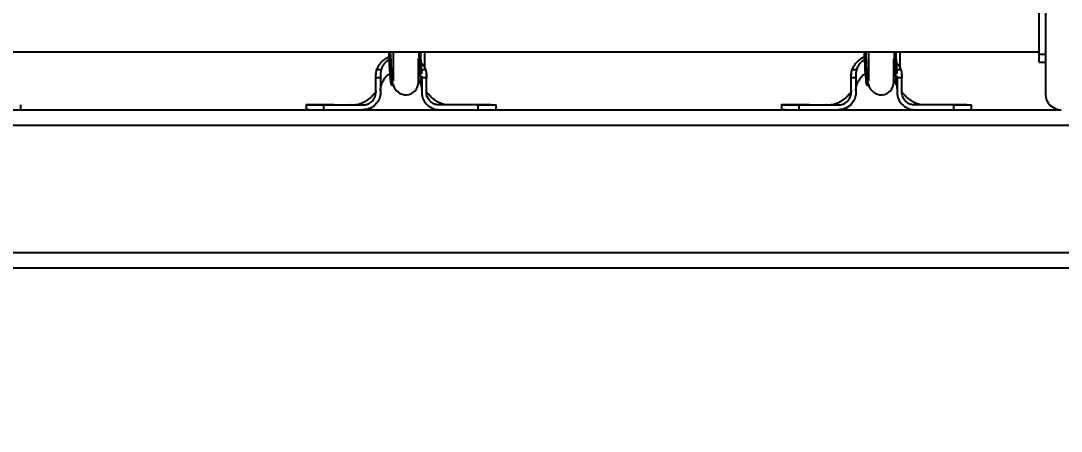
# Model space of a CAD drawing. Header units: millimetres. Extents: x -3650 to 2858, y -2899 to 2376.
# Drawn here: x -639 to 18, y -677 to -418 of the extents above; entities that cross this region are included whole.
import ezdxf

# ---------------------------------------------------------------- set-up
doc = ezdxf.new("R2010")
doc.units = ezdxf.units.MM
for name, color, linetype in [('DIKOM_ОБЪЕКТ', 7, 'Continuous'), ('DIKOM_РАЗМЕР_ЗОНА', 7, 'Continuous'), ('DIKOM_РАЗМЕР_ОБЪЕКТА', 7, 'Continuous')]:
    doc.layers.add(name, color=color, linetype=linetype)
doc.styles.add('style1', font='arial.ttf', dxfattribs={"width": 0.8})
doc.dimstyles.new('1-50', dxfattribs={"dimtxt": 300, "dimasz": 200, "dimexe": 100, "dimexo": 0, "dimgap": 100, "dimtad": 1, "dimdec": 0, "dimtxsty": 'style1', "dimcen": 0, "dimclrd": 7, "dimclre": 7, "dimadec": 1, "dimazin": 2, "dimtfac": 1, "dimtdec": 0, "dimtmove": 0, "dimatfit": 3, "dimfxl": 0, "dimlwd": 25, "dimlwe": 18, "dimarcsym": 0})

# ---------------------------------------------------------------- blocks, each defined once
blk = doc.blocks.new('*D0')
at = {"layer": 'Defpoints', "color": 0, "transparency": 16777216}
for p in [(-2742.04, -185.51), (2857.96, -185.51), (2857.96, -2799.5)]:
    blk.add_point(p, dxfattribs=at)
at = {"layer": 'DIKOM_РАЗМЕР_ЗОНА', "color": 7, "lineweight": 18, "transparency": 16777216}
for p, q in [((-2742.04, -185.51), (-2742.04, -2899.5)), ((2857.96, -185.51), (2857.96, -2899.5))]:
    blk.add_line(p, q, dxfattribs=at)
at = {"layer": 'DIKOM_РАЗМЕР_ЗОНА', "color": 7, "lineweight": 25, "transparency": 16777216}
blk.add_line((-2542.04, -2799.5), (2657.96, -2799.5), dxfattribs=at)
at = {"layer": 'DIKOM_РАЗМЕР_ЗОНА', "color": 7, "transparency": 16777216}
for points in [[(-2542.04, -2766.17), (-2542.04, -2832.83), (-2742.04, -2799.5)], [(2657.96, -2766.17), (2657.96, -2832.83), (2857.96, -2799.5)]]:
    blk.add_solid(points, dxfattribs=at)
at = {"layer": 'DIKOM_РАЗМЕР_ЗОНА', "color": 0, "transparency": 16777216, "insert": (57.96, -2546.33), "char_height": 300, "attachment_point": 5, "style": 'style1'}
blk.add_mtext('5600', dxfattribs=at)
blk = doc.blocks.new('*D1')
at = {"layer": 'Defpoints', "color": 0, "transparency": 16777216}
for p in [(-3199.48, 2375.76), (417.74, 2375.76), (57.96, -2124.24)]:
    blk.add_point(p, dxfattribs=at)
at = {"layer": 'DIKOM_РАЗМЕР_ЗОНА', "color": 7, "lineweight": 18, "transparency": 16777216}
for p, q in [((417.74, 2375.76), (-3299.48, 2375.76)), ((57.96, -2124.24), (-3299.48, -2124.24))]:
    blk.add_line(p, q, dxfattribs=at)
at = {"layer": 'DIKOM_РАЗМЕР_ЗОНА', "color": 7, "lineweight": 25, "transparency": 16777216}
blk.add_line((-3199.48, -1924.24), (-3199.48, 2175.76), dxfattribs=at)
at = {"layer": 'DIKOM_РАЗМЕР_ЗОНА', "color": 7, "transparency": 16777216}
for points in [[(-3232.81, 2175.76), (-3166.14, 2175.76), (-3199.48, 2375.76)], [(-3232.81, -1924.24), (-3166.14, -1924.24), (-3199.48, -2124.24)]]:
    blk.add_solid(points, dxfattribs=at)
at = {"layer": 'DIKOM_РАЗМЕР_ЗОНА', "color": 0, "transparency": 16777216, "insert": (-3452.65, 125.76), "char_height": 300, "attachment_point": 5, "rotation": 90, "style": 'style1'}
blk.add_mtext('4500', dxfattribs=at)
blk = doc.blocks.new('*D2')
at = {"layer": 'Defpoints', "color": 0, "transparency": 16777216}
for p in [(1357.96, -569.24), (-1242.04, -574.24), (1357.96, -1129)]:
    blk.add_point(p, dxfattribs=at)
at = {"layer": 'DIKOM_РАЗМЕР_ОБЪЕКТА', "color": 7, "lineweight": 18, "transparency": 16777216}
for p, q in [((1357.96, -569.24), (1357.96, -1229)), ((-1242.04, -574.24), (-1242.04, -1229))]:
    blk.add_line(p, q, dxfattribs=at)
at = {"layer": 'DIKOM_РАЗМЕР_ОБЪЕКТА', "color": 7, "lineweight": 25, "transparency": 16777216}
blk.add_line((-1042.04, -1129), (1157.96, -1129), dxfattribs=at)
at = {"layer": 'DIKOM_РАЗМЕР_ОБЪЕКТА', "color": 7, "transparency": 16777216}
for points in [[(-1042.04, -1095.67), (-1042.04, -1162.33), (-1242.04, -1129)], [(1157.96, -1095.67), (1157.96, -1162.33), (1357.96, -1129)]]:
    blk.add_solid(points, dxfattribs=at)
at = {"layer": 'DIKOM_РАЗМЕР_ОБЪЕКТА', "color": 0, "transparency": 16777216, "insert": (57.96, -875.83), "char_height": 300, "attachment_point": 5, "style": 'style1'}
blk.add_mtext('2600', dxfattribs=at)

msp = doc.modelspace()

# ---------------------------------------------------------------- linework, layer by layer
at = {"layer": 'DIKOM_ОБЪЕКТ'}
for p, q in [((7.96, -384.24), (7.96, -464.24)), ((3.96, -439.24), (3.96, -409.24)), ((-988.04, -437.74), (3.96, -437.74)), ((-403.67, -437.74), (-403.67, -456.04)), ((-103.67, -437.74), (-103.67, -456.04)), ((3.96, -439.24), (7.96, -439.24)), ((3.96, -444.24), (3.96, -439.24)), ((-387.67, -456.87), (-387.67, -442.02)), ((-387.67, -442.88), (-387.19, -443.27)), ((-87.67, -456.87), (-87.67, -442.02)), ((-87.67, -442.88), (-87.19, -443.27)), ((3.96, -444.24), (7.96, -444.24)), ((-414.48, -451.47), (-414.51, -452.16)), ((-413.91, -448.89), (-411.19, -448.89)), ((-385.96, -448.89), (-383.24, -448.89)), ((-382.61, -452.59), (-382.66, -451.89)), ((-382.61, -452.61), (-382.62, -451.89)), ((-114.48, -451.47), (-114.51, -452.16)), ((-113.91, -448.89), (-111.19, -448.89)), ((-85.96, -448.89), (-83.24, -448.89)), ((-82.61, -452.59), (-82.66, -451.89)), ((-82.61, -452.61), (-82.62, -451.89)), ((-411.57, -454.1), (-414.57, -454.1)), ((-414.57, -462.24), (-414.57, -454.1)), ((-411.57, -454.1), (-411.57, -462.24)), ((-404.62, -458.78), (-403.62, -458.76)), ((-382.57, -454.1), (-385.57, -454.1)), ((-385.57, -454.1), (-385.57, -462.24)), ((-382.57, -462.24), (-382.57, -454.1)), ((-111.57, -454.1), (-114.57, -454.1)), ((-114.57, -462.24), (-114.57, -454.1)), ((-111.57, -454.1), (-111.57, -462.24)), ((-104.62, -458.78), (-103.62, -458.76)), ((-82.57, -454.1), (-85.57, -454.1)), ((-85.57, -454.1), (-85.57, -462.24)), ((-82.57, -462.24), (-82.57, -454.1)), ((-414.57, -463.24), (-414.57, -462.24)), ((-411.57, -462.24), (-411.57, -463.24)), ((-385.57, -462.24), (-385.57, -463.24)), ((-382.57, -463.24), (-382.57, -462.24)), ((-114.57, -463.24), (-114.57, -462.24)), ((-111.57, -462.24), (-111.57, -463.24)), ((-85.57, -462.24), (-85.57, -463.24)), ((-82.57, -463.24), (-82.57, -462.24)), ((-638.57, -474.24), (-638.57, -471.24)), ((-458.57, -471.24), (-458.57, -474.24)), ((-453.3, -471.24), (-458.56, -471.24)), ((-450.08, -471.24), (-451.35, -471.24)), ((-447.29, -474.24), (-447.29, -471.24)), ((-447.29, -471.24), (-422.57, -471.24)), ((-417.6, -472.98), (-415.84, -471.94)), ((-415.96, -472.02), (-415.14, -471.28)), ((-349.86, -471.24), (-374.56, -471.24)), ((-349.86, -474.24), (-349.86, -471.24)), ((-345.71, -471.24), (-338.59, -471.24)), ((-338.57, -474.24), (-338.57, -471.24)), ((-158.57, -471.24), (-158.57, -474.24)), ((-153.3, -471.24), (-158.56, -471.24)), ((-150.08, -471.24), (-151.35, -471.24)), ((-147.29, -474.24), (-147.29, -471.24)), ((-147.29, -471.24), (-122.57, -471.24)), ((-117.6, -472.98), (-115.84, -471.94)), ((-115.96, -472.02), (-115.14, -471.28)), ((-49.86, -471.24), (-74.56, -471.24)), ((-49.86, -474.24), (-49.86, -471.24)), ((-45.71, -471.24), (-38.59, -471.24)), ((-38.57, -474.24), (-38.57, -471.24)), ((-1002.04, -474.24), (17.96, -474.24)), ((1357.96, -484.24), (-1242.04, -484.24)), ((-1242.04, -564.24), (1357.96, -564.24)), ((1357.96, -574.24), (-1242.04, -574.24))]:
    msp.add_line(p, q, dxfattribs=at)
at = {"layer": 'DIKOM_ОБЪЕКТ', "flags": 128}
for points in [[(-406.4, -437.74), (-406.3, -440.54), (-406.17, -443.49), (-406.04, -446.26), (-405.89, -448.81), (-405.73, -451.13), (-405.57, -453.18), (-405.4, -454.94), (-405.23, -456.38), (-405.06, -457.49), (-404.9, -458.27), (-404.73, -458.69), (-404.62, -458.78)], [(-405.4, -437.74), (-405.3, -440.52), (-405.17, -443.47), (-405.04, -446.24), (-404.89, -448.8), (-404.73, -451.11), (-404.57, -453.16), (-404.4, -454.92), (-404.24, -456.36), (-404.07, -457.48), (-403.9, -458.25), (-403.73, -458.67), (-403.57, -458.74), (-403.48, -458.6)], [(-106.4, -437.74), (-106.3, -440.54), (-106.17, -443.49), (-106.04, -446.26), (-105.89, -448.81), (-105.73, -451.13), (-105.57, -453.18), (-105.4, -454.94), (-105.23, -456.38), (-105.06, -457.49), (-104.9, -458.27), (-104.73, -458.69), (-104.62, -458.78)], [(-105.4, -437.74), (-105.3, -440.52), (-105.17, -443.47), (-105.04, -446.24), (-104.89, -448.8), (-104.73, -451.11), (-104.57, -453.16), (-104.4, -454.92), (-104.24, -456.36), (-104.07, -457.48), (-103.9, -458.25), (-103.73, -458.67), (-103.57, -458.74), (-103.48, -458.6)], [(-430.24, -471.22), (-430.38, -471.22), (-430.53, -471.22)], [(-130.24, -471.22), (-130.38, -471.22), (-130.53, -471.22)]]:
    msp.add_lwpolyline(points, dxfattribs=at)
at = {"layer": 'DIKOM_ОБЪЕКТ'}
for centre, radius, start, end in [((-212.72, -435.42), 174.71, 180.76129, 187.21804), ((-49.47, -427.12), 337.11, 181.80564, 184.16952), ((-802.24, -438.81), 418.61, 358.77855, 0.14615), ((87.26, -435.42), 174.69, 180.76097, 187.21836), ((251.17, -427.08), 337.76, 181.80764, 184.16703), ((-506.69, -438.76), 423.06, 358.7854, 0.13861), ((-395.67, -456.87), 8, 189.90145, 0), ((-95.67, -456.87), 8, 189.90145, 0), ((17.96, -464.24), 10, 180, 270)]:
    msp.add_arc(centre, radius, start, end, dxfattribs=at)
for points, knots in [([(-385.98, -448.99), (-385.99, -448.9), (-386.05, -448.06), (-386.17, -446.1), (-386.32, -443.2), (-386.45, -440.38), (-386.51, -438.5), (-386.54, -437.74)], [0, 0, 0, 0, 0.033432, 0.300879, 0.564343, 0.823725, 1, 1, 1, 1]), ([(-85.98, -448.99), (-85.99, -448.9), (-86.05, -448.06), (-86.17, -446.1), (-86.32, -443.2), (-86.45, -440.38), (-86.51, -438.5), (-86.54, -437.74)], [0, 0, 0, 0, 0.033432, 0.300879, 0.564343, 0.823725, 1, 1, 1, 1]), ([(-413.91, -448.89), (-413.74, -448.45), (-413.08, -446.76), (-411.55, -444.62), (-409.41, -442.68), (-407.79, -441.54), (-406.68, -441.05), (-406.28, -440.86)], [0, 0, 0, 0, 0.124156, 0.48124, 0.682345, 0.883559, 1, 1, 1, 1]), ([(-406.2, -442.79), (-406.52, -442.96), (-407.55, -443.55), (-409.27, -445.16), (-410.6, -447.13), (-411.08, -448.55), (-411.19, -448.89)], [0, 0, 0, 0, 0.133914, 0.436915, 0.86788, 1, 1, 1, 1]), ([(-386.27, -444.13), (-385.73, -444.7), (-384.43, -446.1), (-383.68, -447.86), (-383.24, -448.89)], [0, 0, 0, 0, 0.410873, 1, 1, 1, 1]), ([(-113.91, -448.89), (-113.74, -448.45), (-113.08, -446.76), (-111.55, -444.62), (-109.41, -442.68), (-107.79, -441.54), (-106.68, -441.05), (-106.28, -440.86)], [0, 0, 0, 0, 0.124156, 0.48124, 0.682341, 0.883559, 1, 1, 1, 1]), ([(-106.2, -442.79), (-106.52, -442.96), (-107.55, -443.55), (-109.27, -445.16), (-110.6, -447.13), (-111.08, -448.55), (-111.19, -448.89)], [0, 0, 0, 0, 0.133921, 0.436917, 0.86788, 1, 1, 1, 1]), ([(-86.27, -444.13), (-85.73, -444.7), (-84.43, -446.1), (-83.68, -447.86), (-83.24, -448.89)], [0, 0, 0, 0, 0.410877, 1, 1, 1, 1]), ([(-414.57, -453.02), (-414.55, -452.32), (-414.5, -450.91), (-414.11, -449.57), (-413.91, -448.89)], [0, 0, 0, 0, 0.492159, 1, 1, 1, 1]), ([(-411.19, -448.89), (-411.21, -448.97), (-411.33, -449.37), (-411.55, -450.43), (-411.58, -452.1), (-411.58, -453.43), (-411.57, -454.1)], [0, 0, 0, 0, 0.048351, 0.242115, 0.618919, 1, 1, 1, 1]), ([(-411.57, -462.3), (-411.57, -462.21), (-411.57, -462.04), (-411.56, -461.71), (-411.53, -461.03), (-411.34, -459.47), (-410.67, -457.19), (-409.28, -454.71), (-407.61, -452.73), (-406.27, -451.82), (-405.7, -451.43)], [0, 0, 0, 0, 0.022477, 0.041677, 0.077102, 0.184247, 0.404666, 0.624073, 0.840116, 1, 1, 1, 1]), ([(-385.57, -454.1), (-385.57, -454.01), (-385.57, -453.64), (-385.57, -453.26), (-385.57, -452.97)], [0, 0, 0, 0, 0.226524, 1, 1, 1, 1]), ([(-383.24, -448.89), (-383.05, -449.55), (-382.65, -450.89), (-382.6, -452.3), (-382.57, -453.02)], [0, 0, 0, 0, 0.491602, 1, 1, 1, 1]), ([(-114.57, -453.02), (-114.55, -452.32), (-114.5, -450.91), (-114.11, -449.57), (-113.91, -448.89)], [0, 0, 0, 0, 0.492157, 1, 1, 1, 1]), ([(-111.19, -448.89), (-111.21, -448.97), (-111.33, -449.37), (-111.55, -450.43), (-111.58, -452.1), (-111.58, -453.43), (-111.57, -454.1)], [0, 0, 0, 0, 0.048354, 0.242117, 0.61892, 1, 1, 1, 1]), ([(-111.57, -462.3), (-111.57, -462.21), (-111.57, -462.04), (-111.56, -461.71), (-111.53, -461.03), (-111.34, -459.47), (-110.67, -457.19), (-109.28, -454.71), (-107.61, -452.73), (-106.27, -451.82), (-105.7, -451.43)], [0, 0, 0, 0, 0.022477, 0.041677, 0.077103, 0.184248, 0.404667, 0.624075, 0.840115, 1, 1, 1, 1]), ([(-85.57, -454.1), (-85.57, -454.01), (-85.57, -453.64), (-85.57, -453.26), (-85.57, -452.97)], [0, 0, 0, 0, 0.226524, 1, 1, 1, 1]), ([(-83.24, -448.89), (-83.05, -449.55), (-82.65, -450.89), (-82.6, -452.3), (-82.57, -453.02)], [0, 0, 0, 0, 0.491602, 1, 1, 1, 1]), ([(-414.57, -454.1), (-414.57, -454.01), (-414.57, -453.65), (-414.57, -453.29), (-414.57, -453.02)], [0, 0, 0, 0, 0.256358, 1, 1, 1, 1]), ([(-387.86, -454.88), (-387.37, -455.7), (-386.34, -457.42), (-385.71, -459.92), (-385.58, -461.57), (-385.57, -462.18), (-385.57, -462.25)], [0, 0, 0, 0, 0.366095, 0.764957, 0.973693, 1, 1, 1, 1]), ([(-382.57, -453.02), (-382.57, -453.11), (-382.57, -453.47), (-382.57, -453.83), (-382.57, -454.1)], [0, 0, 0, 0, 0.25626, 1, 1, 1, 1]), ([(-114.57, -454.1), (-114.57, -454.01), (-114.57, -453.65), (-114.57, -453.29), (-114.57, -453.02)], [0, 0, 0, 0, 0.256358, 1, 1, 1, 1]), ([(-87.86, -454.88), (-87.37, -455.7), (-86.34, -457.42), (-85.71, -459.92), (-85.58, -461.57), (-85.57, -462.18), (-85.57, -462.25)], [0, 0, 0, 0, 0.366096, 0.764956, 0.973693, 1, 1, 1, 1]), ([(-82.57, -453.02), (-82.57, -453.11), (-82.57, -453.47), (-82.57, -453.83), (-82.57, -454.1)], [0, 0, 0, 0, 0.25626, 1, 1, 1, 1]), ([(-414.57, -462.42), (-414.57, -462.51), (-414.57, -462.69), (-414.59, -462.73), (-414.59, -462.78), (-414.61, -462.86), (-414.62, -462.9), (-414.63, -462.92), (-414.65, -462.96), (-414.67, -463.02), (-414.76, -463.26), (-415.3, -463.96), (-416.21, -464.87), (-417.4, -466.13), (-418.49, -467.14), (-419.37, -467.85), (-420.29, -468.51), (-421.39, -469.21), (-422.81, -469.98), (-424.56, -470.69), (-426.38, -471.17), (-427.08, -471.22), (-427.44, -471.24)], [0, 0, 0, 0, 0.018185, 0.034391, 0.05285, 0.05671, 0.058314, 0.059779, 0.061255, 0.062949, 0.067428, 0.091963, 0.171059, 0.268633, 0.337569, 0.396367, 0.442783, 0.502184, 0.593495, 0.710962, 0.847913, 1, 1, 1, 1]), ([(-411.57, -463.24), (-411.57, -463.32), (-411.58, -463.75), (-411.7, -465.41), (-412.5, -468.17), (-414.72, -471.24), (-417.82, -473.38), (-420.61, -474.18), (-422.21, -474.23), (-422.57, -474.24)], [0, 0, 0, 0, 0.014813, 0.074109, 0.290048, 0.505967, 0.720945, 0.936012, 1, 1, 1, 1]), ([(-422.57, -471.24), (-422.35, -471.23), (-421.23, -471.2), (-419.24, -470.67), (-416.97, -469.16), (-415.33, -466.97), (-414.64, -464.87), (-414.59, -463.6), (-414.57, -463.24)], [0, 0, 0, 0, 0.054127, 0.268332, 0.482531, 0.697284, 0.911982, 1, 1, 1, 1]), ([(-385.57, -463.24), (-385.57, -463.32), (-385.57, -463.75), (-385.45, -465.4), (-384.65, -468.15), (-382.46, -471.21), (-379.38, -473.36), (-376.57, -474.17), (-374.96, -474.23), (-374.57, -474.24)], [0, 0, 0, 0, 0.014812, 0.074105, 0.288788, 0.503467, 0.718041, 0.933087, 1, 1, 1, 1]), ([(-369.6, -471.24), (-369.92, -471.22), (-370.52, -471.19), (-372.05, -470.85), (-373.6, -470.29), (-375.11, -469.58), (-376.35, -468.85), (-377.46, -468.08), (-378.41, -467.35), (-379.47, -466.4), (-380.52, -465.26), (-381.44, -464.39), (-382.09, -463.67), (-382.4, -463.22), (-382.48, -463.02), (-382.49, -462.97), (-382.51, -462.94), (-382.52, -462.92), (-382.53, -462.89), (-382.55, -462.81), (-382.55, -462.8), (-382.57, -462.69), (-382.57, -462.66), (-382.58, -462.34), (-382.57, -461.89), (-382.57, -461.53), (-382.57, -461.5)], [0, 0, 0, 0, 0.123501, 0.236936, 0.338254, 0.423565, 0.505838, 0.555173, 0.608287, 0.672829, 0.753512, 0.819962, 0.860357, 0.879459, 0.88284, 0.884166, 0.885324, 0.886417, 0.887538, 0.890108, 0.907333, 0.920554, 0.928247, 0.937348, 0.995224, 1, 1, 1, 1]), ([(-374.56, -471.24), (-374.65, -471.24), (-375.11, -471.23), (-376.32, -471.11), (-378.26, -470.48), (-380.36, -468.98), (-381.93, -466.74), (-382.53, -464.7), (-382.56, -463.52), (-382.57, -463.24)], [0, 0, 0, 0, 0.022082, 0.11062, 0.289013, 0.502889, 0.717714, 0.931824, 1, 1, 1, 1]), ([(-114.57, -462.42), (-114.57, -462.51), (-114.57, -462.69), (-114.59, -462.73), (-114.59, -462.78), (-114.61, -462.86), (-114.62, -462.9), (-114.63, -462.92), (-114.65, -462.96), (-114.67, -463.02), (-114.76, -463.26), (-115.3, -463.96), (-116.21, -464.87), (-117.4, -466.13), (-118.49, -467.14), (-119.37, -467.85), (-120.29, -468.51), (-121.39, -469.21), (-122.81, -469.98), (-124.56, -470.69), (-126.38, -471.17), (-127.08, -471.22), (-127.44, -471.24)], [0, 0, 0, 0, 0.018185, 0.034391, 0.05285, 0.056711, 0.058314, 0.059779, 0.061254, 0.06295, 0.067429, 0.091961, 0.171059, 0.268632, 0.337568, 0.396366, 0.442782, 0.502183, 0.593496, 0.710962, 0.847911, 1, 1, 1, 1]), ([(-111.57, -463.24), (-111.57, -463.32), (-111.58, -463.75), (-111.7, -465.41), (-112.5, -468.17), (-114.72, -471.24), (-117.82, -473.38), (-120.61, -474.18), (-122.21, -474.23), (-122.57, -474.24)], [0, 0, 0, 0, 0.014813, 0.074109, 0.290048, 0.50597, 0.720948, 0.936015, 1, 1, 1, 1]), ([(-122.57, -471.24), (-122.35, -471.23), (-121.23, -471.2), (-119.24, -470.67), (-116.97, -469.16), (-115.33, -466.97), (-114.64, -464.87), (-114.59, -463.6), (-114.57, -463.24)], [0, 0, 0, 0, 0.054127, 0.268333, 0.482528, 0.697285, 0.911981, 1, 1, 1, 1]), ([(-85.57, -463.24), (-85.57, -463.32), (-85.57, -463.75), (-85.45, -465.4), (-84.65, -468.15), (-82.46, -471.21), (-79.38, -473.36), (-76.57, -474.17), (-74.96, -474.23), (-74.57, -474.24)], [0, 0, 0, 0, 0.014812, 0.074105, 0.288787, 0.503468, 0.718044, 0.93309, 1, 1, 1, 1]), ([(-69.6, -471.24), (-69.92, -471.22), (-70.52, -471.19), (-72.05, -470.85), (-73.6, -470.29), (-75.11, -469.58), (-76.35, -468.85), (-77.46, -468.08), (-78.41, -467.35), (-79.47, -466.4), (-80.52, -465.26), (-81.43, -464.39), (-82.09, -463.67), (-82.4, -463.22), (-82.48, -463.02), (-82.49, -462.97), (-82.51, -462.94), (-82.52, -462.92), (-82.53, -462.89), (-82.55, -462.81), (-82.55, -462.8), (-82.57, -462.69), (-82.57, -462.66), (-82.58, -462.34), (-82.57, -461.89), (-82.57, -461.53), (-82.57, -461.5)], [0, 0, 0, 0, 0.123501, 0.236935, 0.338254, 0.423566, 0.505838, 0.555171, 0.608288, 0.672829, 0.753512, 0.819962, 0.860357, 0.879459, 0.882841, 0.884165, 0.885325, 0.886416, 0.887538, 0.890108, 0.907333, 0.920555, 0.928247, 0.937348, 0.995224, 1, 1, 1, 1]), ([(-74.56, -471.24), (-74.65, -471.24), (-75.11, -471.23), (-76.32, -471.11), (-78.26, -470.48), (-80.36, -468.98), (-81.93, -466.74), (-82.53, -464.7), (-82.56, -463.52), (-82.57, -463.24)], [0, 0, 0, 0, 0.022087, 0.110619, 0.289016, 0.502894, 0.717717, 0.931824, 1, 1, 1, 1]), ([(-458.55, -471.24), (-458.56, -471.24), (-458.65, -471.24), (-458.3, -471.24), (-457.44, -471.24), (-456.01, -471.24), (-454.07, -471.24), (-451.3, -471.24), (-448.8, -471.24), (-447.29, -471.24)], [0, 0, 0, 0, 0.012296, 0.165143, 0.313683, 0.466531, 0.61507, 0.767917, 1, 1, 1, 1]), ([(-450.3, -471.24), (-450.92, -471.24), (-452.13, -471.24), (-452.91, -471.24), (-453.3, -471.24)], [0, 0, 0, 0, 0.507946, 1, 1, 1, 1]), ([(-445.7, -471.24), (-447, -471.24), (-449.49, -471.24), (-451.82, -471.24), (-452.94, -471.24)], [0, 0, 0, 0, 0.521843, 1, 1, 1, 1]), ([(-440.97, -471.24), (-442.28, -471.24), (-444.79, -471.24), (-446.75, -471.24), (-447.68, -471.24)], [0, 0, 0, 0, 0.522533, 1, 1, 1, 1]), ([(-415.69, -471.82), (-415.64, -471.78), (-415.53, -471.69), (-415.41, -471.58), (-415.35, -471.53)], [0, 0, 0, 0, 0.499812, 1, 1, 1, 1]), ([(-369.14, -471.22), (-369.21, -471.22), (-369.34, -471.22), (-369.48, -471.22), (-369.54, -471.22)], [0, 0, 0, 0, 0.498421, 1, 1, 1, 1]), ([(-349.2, -471.24), (-350.14, -471.24), (-352.09, -471.24), (-354.59, -471.24), (-355.89, -471.24)], [0, 0, 0, 0, 0.477549, 1, 1, 1, 1]), ([(-341.68, -471.24), (-342.59, -471.24), (-345.73, -471.24), (-348.86, -471.24), (-351.08, -471.24)], [0, 0, 0, 0, 0.291652, 1, 1, 1, 1]), ([(-349.86, -471.24), (-349.77, -471.24), (-349.36, -471.24), (-347.64, -471.24), (-345.23, -471.24), (-342.69, -471.24), (-340.86, -471.24), (-339.52, -471.24), (-338.71, -471.24), (-338.63, -471.24), (-338.59, -471.24)], [0, 0, 0, 0, 0.012375, 0.061893, 0.261123, 0.409636, 0.562454, 0.710964, 0.863782, 1, 1, 1, 1]), ([(-158.55, -471.24), (-158.56, -471.24), (-158.65, -471.24), (-158.3, -471.24), (-157.44, -471.24), (-156.01, -471.24), (-154.07, -471.24), (-151.3, -471.24), (-148.8, -471.24), (-147.29, -471.24)], [0, 0, 0, 0, 0.012296, 0.165143, 0.313683, 0.466531, 0.615069, 0.767919, 1, 1, 1, 1]), ([(-150.3, -471.24), (-150.92, -471.24), (-152.13, -471.24), (-152.91, -471.24), (-153.3, -471.24)], [0, 0, 0, 0, 0.507946, 1, 1, 1, 1]), ([(-145.7, -471.24), (-147, -471.24), (-149.49, -471.24), (-151.82, -471.24), (-152.94, -471.24)], [0, 0, 0, 0, 0.52184, 1, 1, 1, 1]), ([(-140.97, -471.24), (-142.28, -471.24), (-144.79, -471.24), (-146.75, -471.24), (-147.68, -471.24)], [0, 0, 0, 0, 0.522536, 1, 1, 1, 1]), ([(-115.69, -471.82), (-115.64, -471.78), (-115.53, -471.69), (-115.41, -471.58), (-115.35, -471.53)], [0, 0, 0, 0, 0.499812, 1, 1, 1, 1]), ([(-69.14, -471.22), (-69.21, -471.22), (-69.34, -471.22), (-69.48, -471.22), (-69.54, -471.22)], [0, 0, 0, 0, 0.498407, 1, 1, 1, 1]), ([(-49.2, -471.24), (-50.14, -471.24), (-52.09, -471.24), (-54.59, -471.24), (-55.89, -471.24)], [0, 0, 0, 0, 0.477552, 1, 1, 1, 1]), ([(-41.68, -471.24), (-42.59, -471.24), (-45.73, -471.24), (-48.86, -471.24), (-51.08, -471.24)], [0, 0, 0, 0, 0.291645, 1, 1, 1, 1]), ([(-49.86, -471.24), (-49.77, -471.24), (-49.36, -471.24), (-47.64, -471.24), (-45.23, -471.24), (-42.69, -471.24), (-40.86, -471.24), (-39.52, -471.24), (-38.71, -471.24), (-38.63, -471.24), (-38.59, -471.24)], [0, 0, 0, 0, 0.012373, 0.061891, 0.261123, 0.409634, 0.562454, 0.710964, 0.863782, 1, 1, 1, 1]), ([(-456.32, -474.24), (-456.7, -474.24), (-457.59, -474.24), (-458.3, -474.24), (-458.66, -474.24), (-458.56, -474.24), (-458.56, -474.24)], [0, 0, 0, 0, 0.268827, 0.62919, 0.979397, 1, 1, 1, 1]), ([(-156.32, -474.24), (-156.7, -474.24), (-157.59, -474.24), (-158.3, -474.24), (-158.66, -474.24), (-158.56, -474.24), (-158.56, -474.24)], [0, 0, 0, 0, 0.268827, 0.62919, 0.979397, 1, 1, 1, 1])]:
    msp.add_open_spline(points, degree=3, knots=knots, dxfattribs=at)

# ---------------------------------------------------------------- dimensions: what is measured, and where the dimension line sits
at = {"layer": 'DIKOM_РАЗМЕР_ЗОНА'}
dim = msp.add_linear_dim(base=(-3199.48, 2375.76), p1=(57.96, -2124.24), p2=(417.74, 2375.76), angle=90, dimstyle='1-50', dxfattribs=at)
dim.commit()
dim.dimension.update_dxf_attribs({"geometry": '*D1', "text_midpoint": (-3199.48, 125.76), "dimtype": 160})
dim = msp.add_linear_dim(base=(2857.96, -2799.5), p1=(-2742.04, -185.51), p2=(2857.96, -185.51), dimstyle='1-50', dxfattribs=at)
dim.commit()
dim.dimension.update_dxf_attribs({"geometry": '*D0', "text_midpoint": (57.96, -2799.5), "dimtype": 160})
at = {"layer": 'DIKOM_РАЗМЕР_ОБЪЕКТА'}
dim = msp.add_linear_dim(base=(1357.96, -1129), p1=(-1242.04, -574.24), p2=(1357.96, -569.24), dimstyle='1-50', dxfattribs=at)
dim.commit()
dim.dimension.update_dxf_attribs({"geometry": '*D2', "text_midpoint": (57.96, -1129), "dimtype": 160})

doc.saveas('drawing.dxf')
